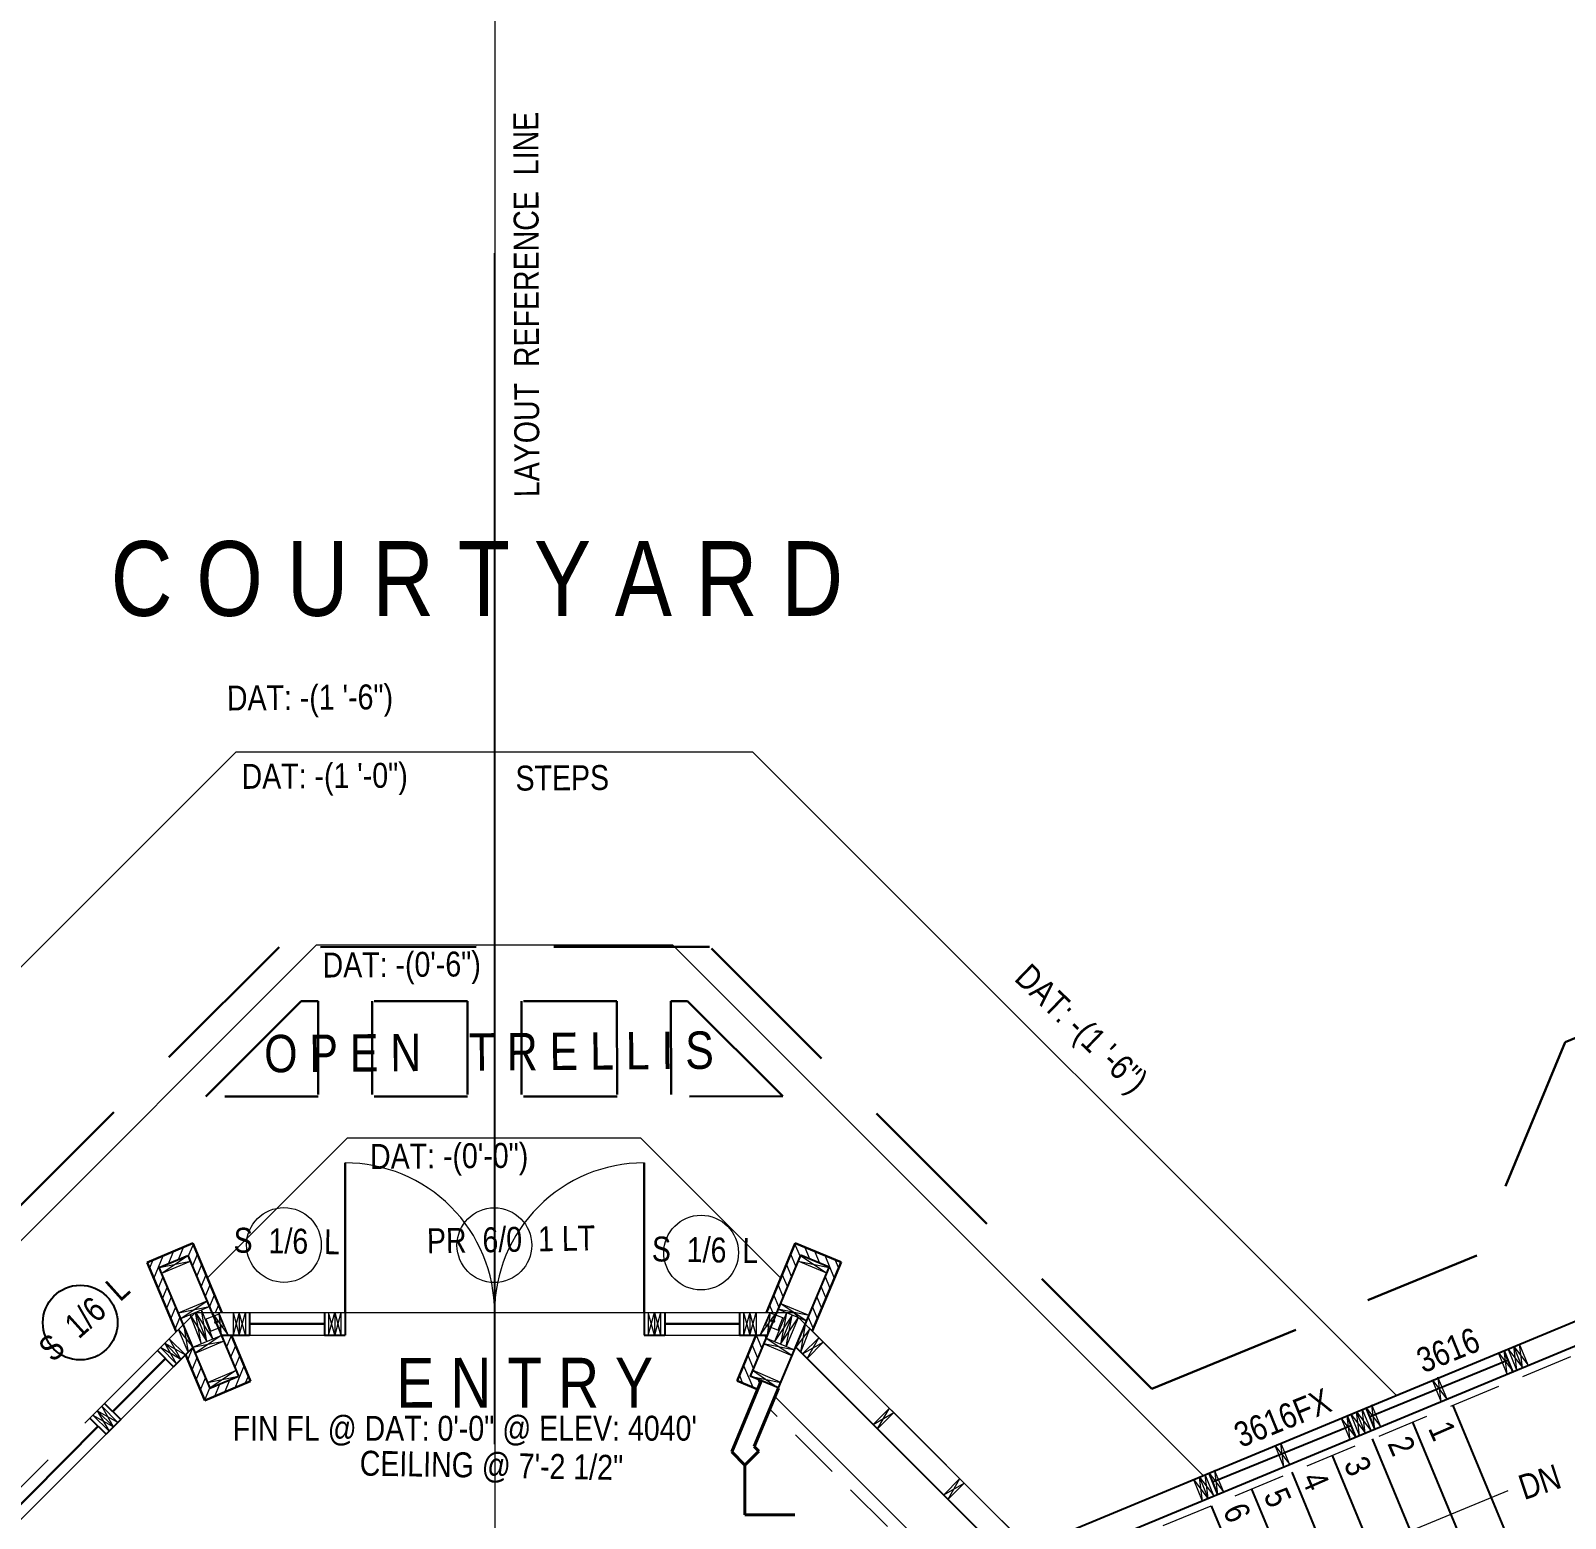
# Model space of a CAD drawing. Header units: inches. Extents: x 913 to 4010, y 85 to 6286.
# Drawn here: x 2736.9 to 3106.5, y 2038.2 to 2396.4 of the extents above; entities that cross this region are included whole.
import ezdxf

# ---------------------------------------------------------------- set-up
doc = ezdxf.new("R2010")
doc.units = ezdxf.units.IN
doc.header["$MEASUREMENT"] = 0
doc.linetypes.add('CENTER', pattern=[2, 1.25, -0.25, 0.25, -0.25])
doc.linetypes.add('HIDDEN', pattern=[0.375, 0.25, -0.125])
for name, color, linetype, lineweight in [('CONCRETE', 7, 'Continuous', 20), ('DOORS', 7, 'Continuous', 30), ('FOUNDATION', 7, 'HIDDEN', 20), ('GRID', 1, 'CENTER', 20), ('INT WALLS', 7, 'Continuous', 40), ('LAYOUT', 6, 'Continuous', 9), ('MASONRY', 16, 'HIDDEN', 30), ('MILLWORK', 7, 'Continuous', 20), ('ROOFLINE', 7, 'HIDDEN', 30), ('WALL FRAMING', 7, 'Continuous', 30), ('WINDOWS', 5, 'Continuous', 30)]:
    doc.layers.add(name, color=color, linetype=linetype, lineweight=lineweight)
for name, color, linetype in [('STAIRS', 7, 'Continuous'), ('TEXT', 250, 'Continuous'), ('WALLS', 5, 'Continuous')]:
    doc.layers.add(name, color=color, linetype=linetype)
doc.styles.add('ARCHENTLTD', font='technical.ttf', dxfattribs={"height": 0.1875})
doc.dimstyles.new('ARCHENTLTD', dxfattribs={"dimscale": 0.05, "dimtxt": 0.1875, "dimasz": 3, "dimexe": 9, "dimexo": 1, "dimgap": 2.5, "dimtad": 0, "dimdec": 1, "dimzin": 1, "dimdsep": 46, "dimlunit": 4, "dimtxsty": 'ARCHENTLTD', "dimblk": 'ARCHTICK', "dimcen": 6, "dimclrd": 256, "dimclre": 256, "dimclrt": 256, "dimaunit": 1, "dimadec": 0, "dimazin": 0, "dimtfac": 1, "dimtdec": 1, "dimtofl": 0, "dimtmove": 1, "dimatfit": 3, "dimldrblk": 'ARCHTICK', "dimfxl": 1, "dimfrac": 2, "dimtolj": 1, "dimtzin": 0, "dimlwd": 9, "dimlwe": 9, "dimarcsym": 0})
pattern_1 = [(247.555994, (-10523.487, 5557.639), (-1.73297453, 0.71583818), [])]

# ---------------------------------------------------------------- blocks, each defined once
blk = doc.blocks.new('_ArchTick')
at = {"color": 0, "linetype": 'ByBlock', "const_width": 0.15}
blk.add_lwpolyline([(-0.5, -0.5), (0.5, 0.5)], dxfattribs=at)

msp = doc.modelspace()

# ---------------------------------------------------------------- hatches: boundary and pattern name
at = {"layer": 'MASONRY', "lineweight": 9, "ltscale": 75}
h = msp.add_hatch(dxfattribs=at)
h.set_pattern_fill('ANSI31', color=256, scale=15, angle=67.5, style=0)
h.set_pattern_definition(pattern_1)
h.paths.add_polyline_path([(2773.67, 2084.87), (2771.95, 2083.15), (2764.93, 2099.78), (2776, 2104.4), (2782.96, 2087.74), (2780.52, 2087.74), (2774.79, 2101.46), (2767.88, 2098.57)])
h = msp.add_hatch(dxfattribs=at)
h.set_pattern_fill('ANSI31', color=256, scale=15, angle=67.5, style=0)
h.set_pattern_definition([(292.54454, (16214.488, 5581.0187), (1.73171582, 0.71887782), [])])
h.paths.add_polyline_path([(2923.45, 2084.92), (2925.17, 2083.21), (2932.16, 2099.85), (2921.08, 2104.45), (2914.15, 2087.78), (2916.59, 2087.78), (2922.29, 2101.51), (2929.21, 2098.64)])
h = msp.add_hatch(dxfattribs=at)
h.set_pattern_fill('ANSI31', color=256, scale=15, angle=67.5, style=0)
h.set_pattern_definition(pattern_1)
h.paths.add_polyline_path([(2780.08, 2069.52), (2783.49, 2070.95), (2784.35, 2068.87), (2778.87, 2066.58), (2774.21, 2077.63), (2775.93, 2079.35)])
h.paths.add_polyline_path([(2789.87, 2071.17), (2784.35, 2068.87), (2783.49, 2070.95), (2786.93, 2072.38), (2782.82, 2082.24), (2785.25, 2082.24)])
at = {"layer": 'WALL FRAMING', "lineweight": 9, "ltscale": 150}
for points in [[(2781.86, 2085.41, 1), (2781.23, 2085.41, 1)], [(2916.06, 2085.67, 1), (2915.44, 2085.67, 1)]]:
    msp.add_hatch(color=256, dxfattribs=at).paths.add_polyline_path(points)

# ---------------------------------------------------------------- linework, layer by layer
at = {"layer": 'CONCRETE', "ltscale": 75}
for p, q in [((2786.41, 2222.77), (2590.57, 2026.99)), ((3065.84, 2067.8), (2910.74, 2222.76)), ((2805.76, 2176.27), (2637.19, 2007.74)), ((3019.36, 2048.5), (2891.48, 2176.26)), ((2813.19, 2129.77), (2779.48, 2096.07)), ((2917.43, 2096.19), (2883.82, 2129.76))]:
    msp.add_line(p, q, dxfattribs=at)
at = {"layer": 'DOORS', "lineweight": 20, "ltscale": 75}
for p, q in [((2786.41, 2222.77), (2910.74, 2222.76)), ((2805.76, 2176.27), (2891.48, 2176.26)), ((2813.19, 2129.77), (2883.82, 2129.76)), ((2812.64, 2087.77), (2884.64, 2087.76))]:
    msp.add_line(p, q, dxfattribs=at)
at = {"layer": 'DOORS', "ltscale": 50}
for p, q in [((2812.64, 2087.77), (2812.65, 2123.77)), ((2884.65, 2123.76), (2884.64, 2087.76))]:
    msp.add_line(p, q, dxfattribs=at)
at = {"layer": 'DOORS', "color": 7, "linetype": 'Continuous', "lineweight": 20, "ltscale": 7.5}
msp.add_circle((2898.39, 2102.17), 9, dxfattribs=at)
at = {"layer": 'DOORS', "lineweight": 9, "ltscale": 75}
for centre, start, end in [((2812.64, 2087.77), 359.9823, 89.994), ((2884.64, 2087.76), 89.994, 180.0057)]:
    msp.add_arc(centre, 36, start, end, dxfattribs=at)
at = {"layer": 'FOUNDATION', "color": 4, "ltscale": 75}
for p, q in [((2773.69, 2084.82), (2767.45, 2078.58)), ((2977.37, 2031.08), (2923.51, 2084.9)), ((2754.72, 2065.86), (2751.18, 2062.32))]:
    msp.add_line(p, q, dxfattribs=at)
at = {"layer": 'FOUNDATION', "color": 4, "ltscale": 50}
for p, q in [((2780.51, 2087.78), (2789.64, 2087.77)), ((2807.64, 2087.77), (2812.64, 2087.77)), ((2884.64, 2087.76), (2889.64, 2087.76)), ((2907.64, 2087.76), (2916.58, 2087.76))]:
    msp.add_line(p, q, dxfattribs=at)
at = {"layer": 'FOUNDATION', "linetype": 'HIDDEN', "lineweight": 20, "ltscale": 50}
msp.add_line((2975.09, 2022.05), (3115.59, 2080.37), dxfattribs=at)
at = {"layer": 'GRID', "ltscale": 50}
for p, q in [((2981.59, 2026.87), (3132.23, 2089.4)), ((2679.23, 1990.39), (2776.64, 2087.77)), ((2776.64, 2087.78), (2920.64, 2087.76))]:
    msp.add_line(p, q, dxfattribs=at)
at = {"layer": 'GRID', "linetype": 'Continuous', "ltscale": 50}
msp.add_line((3017.93, 1990.56), (2920.64, 2087.76), dxfattribs=at)
at = {"layer": 'INT WALLS', "linetype": 'Continuous', "lineweight": 20, "ltscale": 150}
for p, q in [((2922.85, 2077.76), (2926.74, 2081.65)), ((2923.91, 2076.7), (2927.8, 2080.59)), ((2939.84, 2060.81), (2943.73, 2064.7)), ((2940.9, 2059.75), (2944.79, 2063.64)), ((2956.82, 2043.85), (2960.71, 2047.74)), ((2957.89, 2042.79), (2961.77, 2046.68))]:
    msp.add_line(p, q, dxfattribs=at)
at = {"layer": 'INT WALLS', "lineweight": 9, "ltscale": 150}
for p, q in [((2923.91, 2076.7), (2926.74, 2081.65)), ((2922.85, 2077.76), (2927.8, 2080.59)), ((2939.84, 2060.81), (2944.79, 2063.64)), ((2940.9, 2059.75), (2943.73, 2064.7)), ((2956.82, 2043.85), (2961.77, 2046.68)), ((2957.89, 2042.79), (2960.71, 2047.74))]:
    msp.add_line(p, q, dxfattribs=at)
at = {"layer": 'INT WALLS', "ltscale": 150}
for p, q in [((2912.88, 2071.29), (2905.76, 2054.17)), ((2917.03, 2069.56), (2911.18, 2055.47))]:
    msp.add_line(p, q, dxfattribs=at)
at = {"layer": 'INT WALLS', "ltscale": 50}
for p, q in [((2912.31, 2054.34), (2911.18, 2055.47)), ((2908.95, 2050.98), (2905.76, 2054.17)), ((2908.95, 2051), (2908.96, 2039)), ((2908.96, 2039), (2920.95, 2039))]:
    msp.add_line(p, q, dxfattribs=at)
at = {"layer": 'INT WALLS', "linetype": 'Continuous', "ltscale": 150}
msp.add_line((2908.95, 2050.98), (2912.31, 2054.34), dxfattribs=at)
at = {"layer": 'LAYOUT', "ltscale": 25}
msp.add_line((2848.8, 1531.01), (2848.8, 6013.46), dxfattribs=at)
at = {"layer": 'LAYOUT', "color": 6, "linetype": 'CENTER', "lineweight": 5, "ltscale": 250}
msp.add_line((2848.75, 1056.04), (2848.62, 2342.8), dxfattribs=at)
at = {"layer": 'MASONRY', "linetype": 'Continuous', "lineweight": 30, "ltscale": 1.5}
for p, q in [((2764.93, 2099.78), (2776, 2104.4)), ((2776, 2104.4), (2782.96, 2087.74)), ((2921.08, 2104.45), (2914.15, 2087.78)), ((2932.16, 2099.85), (2921.08, 2104.45)), ((2771.95, 2083.15), (2764.93, 2099.78)), ((2925.17, 2083.21), (2932.16, 2099.85)), ((2778.87, 2066.58), (2774.21, 2077.63)), ((2778.87, 2066.58), (2789.87, 2071.17)), ((2912.02, 2069.23), (2907.08, 2071.28))]:
    msp.add_line(p, q, dxfattribs=at)
at = {"layer": 'MASONRY', "linetype": 'Continuous', "ltscale": 1.5}
for p, q in [((2785.25, 2082.24), (2789.87, 2071.17)), ((2911.68, 2082.35), (2907.08, 2071.28))]:
    msp.add_line(p, q, dxfattribs=at)
at = {"layer": 'MASONRY', "lineweight": 9, "ltscale": 75}
for p, q in [((2911.67, 2082.33), (2912.89, 2079.4)), ((2913.69, 2082.35), (2913.9, 2081.84)), ((2909.64, 2077.44), (2910.86, 2074.51)), ((2910.65, 2079.88), (2911.87, 2076.95)), ((2908.62, 2074.99), (2910.81, 2069.73)), ((2907.61, 2072.55), (2908.36, 2070.75)), ((2912.04, 2071.65), (2912.53, 2070.47))]:
    msp.add_line(p, q, dxfattribs=at)
at = {"layer": 'MILLWORK', "ltscale": 75}
msp.add_line((2959.5, 2024.2), (2916.17, 2067.49), dxfattribs=at)
at = {"layer": 'MILLWORK', "linetype": 'HIDDEN', "ltscale": 50}
msp.add_line((2956.51, 2022.95), (2914.93, 2064.49), dxfattribs=at)
at = {"layer": 'ROOFLINE', "linetype": 'HIDDEN', "ltscale": 150}
for p, q in [((3231.89, 2204.83), (3106.51, 2152.81)), ((2796.74, 2175.74), (2667.94, 2046.98)), ((2900.45, 2175.79), (2796.74, 2175.74)), ((3006.97, 2069.36), (2900.45, 2175.79)), ((3006.97, 2069.37), (2900.45, 2175.79)), ((2802.08, 2162.7), (2779.1, 2139.73)), ((2918.08, 2139.8), (2895.11, 2162.74)), ((3106.51, 2152.81), (3085.27, 2101.44)), ((3006.97, 2069.36), (3085.27, 2101.44))]:
    msp.add_line(p, q, dxfattribs=at)
at = {"layer": 'ROOFLINE', "ltscale": 90}
for p, q in [((2806.13, 2162.7), (2802.08, 2162.7)), ((2806.13, 2162.7), (2806.14, 2139.74)), ((2842.14, 2162.72), (2819.13, 2162.71)), ((2819.13, 2162.71), (2819.14, 2139.75)), ((2842.14, 2162.72), (2842.14, 2139.76)), ((2878.13, 2162.74), (2855.14, 2162.73)), ((2855.14, 2162.73), (2855.14, 2139.77)), ((2878.13, 2162.74), (2878.14, 2139.78)), ((2895.11, 2162.74), (2891.13, 2162.74)), ((2891.13, 2162.74), (2891.14, 2139.78)), ((2806.14, 2139.74), (2779.1, 2139.73)), ((2842.14, 2139.76), (2819.14, 2139.75)), ((2878.14, 2139.78), (2855.14, 2139.77)), ((2918.08, 2139.8), (2891.14, 2139.78))]:
    msp.add_line(p, q, dxfattribs=at)
at = {"layer": 'STAIRS', "ltscale": 50}
for p, q in [((3079.45, 2065.37), (3096.89, 2023.35)), ((3069.75, 2061.34), (3087.19, 2019.32)), ((3060.05, 2057.32), (3077.5, 2015.29)), ((3050.36, 2053.29), (3067.8, 2011.26)), ((3040.66, 2049.26), (3058.1, 2007.23)), ((3030.96, 2045.24), (3048.41, 2003.2)), ((3021.26, 2041.21), (3038.71, 1999.17))]:
    msp.add_line(p, q, dxfattribs=at)
at = {"layer": 'WALL FRAMING', "lineweight": 9, "ltscale": 150}
for p, q in [((2767.88, 2098.57), (2775.37, 2100.07)), ((2768.46, 2097.19), (2774.79, 2101.46)), ((2921.77, 2100.1), (2929.26, 2098.61)), ((2922.34, 2101.49), (2928.69, 2097.23)), ((2772.49, 2087.67), (2779.98, 2089.17)), ((2773.07, 2086.28), (2779.4, 2090.55)), ((2924.4, 2087.01), (2916.89, 2088.51)), ((2923.82, 2085.63), (2917.47, 2089.89)), ((2773.69, 2084.82), (2774.85, 2078.21)), ((2775.24, 2087.23), (2779.35, 2080.78)), ((2777.95, 2080.24), (2776.64, 2087.77)), ((2776.64, 2087.77), (2780.75, 2081.32)), ((2779.35, 2080.78), (2778.04, 2088.32)), ((2782.23, 2087.36), (2778.92, 2086.06)), ((2780.33, 2083.26), (2779.19, 2086.17)), ((2780.51, 2087.78), (2784.44, 2082.27)), ((2782.2, 2087.77), (2782.78, 2082.21)), ((2783.41, 2084.47), (2782.23, 2087.36)), ((2787.14, 2087.77), (2785.64, 2082.27)), ((2785.64, 2087.77), (2787.14, 2082.27)), ((2788.64, 2082.27), (2787.14, 2087.77)), ((2787.14, 2082.27), (2788.64, 2087.77)), ((2810.14, 2082.27), (2808.64, 2087.77)), ((2808.64, 2082.27), (2810.14, 2087.77)), ((2811.64, 2087.77), (2810.14, 2082.27)), ((2810.14, 2087.77), (2811.64, 2082.27)), ((2885.64, 2082.26), (2887.14, 2087.76)), ((2887.14, 2082.26), (2885.64, 2087.76)), ((2887.14, 2087.76), (2888.64, 2082.26)), ((2888.64, 2087.76), (2887.14, 2082.26)), ((2908.64, 2087.76), (2910.14, 2082.26)), ((2910.14, 2087.76), (2908.64, 2082.26)), ((2910.14, 2082.26), (2911.64, 2087.76)), ((2912.65, 2082.26), (2916.58, 2087.76)), ((2913.88, 2084.72), (2915.05, 2087.62)), ((2915.02, 2087.76), (2914.3, 2082.26)), ((2915.05, 2087.62), (2918.37, 2086.34)), ((2920.35, 2087.07), (2916.09, 2080.72)), ((2916.97, 2083.53), (2918.1, 2086.44)), ((2918.97, 2087.64), (2917.48, 2080.14)), ((2917.48, 2080.14), (2921.74, 2086.49)), ((2918.86, 2079.57), (2920.35, 2087.07)), ((2922.39, 2078.21), (2923.51, 2084.88)), ((2770.28, 2081.41), (2773.11, 2076.46)), ((2772.54, 2083.68), (2775.99, 2079.38)), ((2782.78, 2082.21), (2776.5, 2077.97)), ((2783.41, 2084.47), (2780.1, 2083.17)), ((2913.88, 2084.72), (2917.21, 2083.44)), ((2920.36, 2077.32), (2914.01, 2081.58)), ((2924.61, 2083.78), (2921.22, 2079.38)), ((2773.11, 2076.46), (2768.16, 2079.29)), ((2772.04, 2075.4), (2769.22, 2080.35)), ((2769.22, 2080.35), (2774.17, 2077.52)), ((2775.99, 2079.38), (2783.36, 2080.83)), ((2920.94, 2078.7), (2913.44, 2080.19)), ((3090.47, 2078.01), (3093.96, 2073.5)), ((3092.57, 2072.93), (3091.85, 2078.59)), ((3092.74, 2078.98), (3096.23, 2074.47)), ((3094.85, 2073.9), (3094.13, 2079.55)), ((3094.13, 2079.55), (3097.62, 2075.04)), ((3096.23, 2074.47), (3095.51, 2080.13)), ((2786.35, 2073.77), (2780.08, 2069.52)), ((2910.73, 2073.82), (2917.03, 2069.51)), ((2779.5, 2070.91), (2786.93, 2072.38)), ((2910.14, 2072.44), (2917.62, 2070.89)), ((3074.52, 2071.43), (3078.01, 2066.91)), ((3076.63, 2066.34), (3075.91, 2072)), ((2751.89, 2063.03), (2756.84, 2060.2)), ((2757.9, 2061.26), (2752.95, 2064.09)), ((2752.95, 2064.09), (2755.78, 2059.14)), ((2756.84, 2060.2), (2754.01, 2065.15)), ((3054.73, 2057.09), (3054, 2062.75)), ((3054.86, 2063.29), (3058.36, 2058.78)), ((3056.25, 2063.86), (3059.74, 2059.35)), ((3056.97, 2058.2), (3056.25, 2063.86)), ((3058.36, 2058.77), (3057.64, 2064.43)), ((3058.59, 2064.75), (3062.08, 2060.24)), ((3060.69, 2059.67), (3059.97, 2065.33)), ((3052.62, 2062.17), (3056.11, 2057.66)), ((3036.66, 2055.65), (3040.16, 2051.14)), ((3038.77, 2050.57), (3038.05, 2056.23)), ((3018.4, 2048.1), (3021.89, 2043.59)), ((3019.16, 2042.34), (3018.44, 2048)), ((3020.51, 2043.02), (3019.78, 2048.68)), ((3020.73, 2049.08), (3024.22, 2044.57)), ((3022.84, 2044), (3022.11, 2049.66)), ((3017.06, 2047.42), (3020.55, 2042.91))]:
    msp.add_line(p, q, dxfattribs=at)
at = {"layer": 'WALL FRAMING', "lineweight": 20, "ltscale": 1.5}
for p, q in [((2768.46, 2097.19), (2775.37, 2100.07)), ((2928.69, 2097.23), (2921.77, 2100.1)), ((2772.48, 2087.66), (2779.39, 2090.55)), ((2773.06, 2086.28), (2779.98, 2089.17)), ((2923.82, 2085.63), (2916.89, 2088.51)), ((2924.4, 2087.01), (2917.47, 2089.89)), ((2774.85, 2078.21), (2772.54, 2083.68)), ((2775.99, 2079.38), (2782.78, 2082.21)), ((2920.94, 2078.7), (2914.01, 2081.58)), ((2776.51, 2077.97), (2783.36, 2080.83)), ((2920.36, 2077.32), (2913.44, 2080.19)), ((2779.5, 2070.91), (2786.35, 2073.77)), ((2917.62, 2070.89), (2910.73, 2073.82))]:
    msp.add_line(p, q, dxfattribs=at)
at = {"layer": 'WALL FRAMING', "lineweight": 20, "ltscale": 150}
for p, q in [((2775.24, 2087.23), (2777.95, 2080.24)), ((2776.64, 2087.77), (2779.35, 2080.78)), ((2778.04, 2088.32), (2780.75, 2081.32)), ((2784.44, 2082.27), (2782.2, 2087.77)), ((2911.64, 2082.26), (2910.14, 2087.76)), ((2912.65, 2082.26), (2915.02, 2087.76)), ((2918.97, 2087.64), (2916.09, 2080.72)), ((2920.35, 2087.07), (2917.48, 2080.14)), ((2921.74, 2086.49), (2918.86, 2079.57)), ((2922.39, 2078.21), (2924.61, 2083.78))]:
    msp.add_line(p, q, dxfattribs=at)
at = {"layer": 'WALL FRAMING', "lineweight": 20, "ltscale": 75}
for p, q in [((2785.64, 2087.77), (2785.64, 2082.27)), ((2787.14, 2087.77), (2787.14, 2082.27)), ((2788.64, 2087.77), (2788.64, 2082.27)), ((2808.64, 2087.77), (2808.64, 2082.27)), ((2810.14, 2087.77), (2810.14, 2082.27)), ((2811.64, 2087.77), (2811.64, 2082.27)), ((2885.64, 2087.76), (2885.64, 2082.26)), ((2887.14, 2087.76), (2887.14, 2082.26)), ((2888.64, 2087.76), (2888.64, 2082.26)), ((2908.64, 2087.76), (2908.64, 2082.26)), ((2910.14, 2087.76), (2910.14, 2082.26)), ((2911.64, 2087.76), (2911.64, 2082.26)), ((2770.28, 2081.41), (2774.17, 2077.52)), ((2768.16, 2079.29), (2772.04, 2075.4)), ((2769.22, 2080.35), (2773.11, 2076.46)), ((3094.86, 2073.87), (3092.78, 2078.97)), ((3096.25, 2074.44), (3094.17, 2079.53)), ((3097.63, 2075.02), (3095.55, 2080.11)), ((2751.89, 2063.03), (2755.78, 2059.14)), ((2752.95, 2064.09), (2756.84, 2060.2)), ((2754.01, 2065.15), (2757.9, 2061.26)), ((3056.99, 2058.16), (3054.9, 2063.27)), ((3058.37, 2058.75), (3056.29, 2063.84)), ((3059.76, 2059.32), (3057.68, 2064.41)), ((3020.51, 2043), (3018.41, 2048.14)), ((3021.9, 2043.56), (3019.8, 2048.71)), ((3019.17, 2042.32), (3017.07, 2047.46))]:
    msp.add_line(p, q, dxfattribs=at)
at = {"layer": 'WALL FRAMING', "linetype": 'HIDDEN', "lineweight": 20, "ltscale": 25}
for p, q in [((3092.58, 2072.91), (3090.48, 2078.05)), ((3076.64, 2066.32), (3074.54, 2071.46)), ((3077.98, 2067), (3075.88, 2072.14)), ((3062.04, 2060.33), (3059.94, 2065.47)), ((3054.74, 2057.06), (3052.64, 2062.21)), ((3038.78, 2050.55), (3036.68, 2055.69)), ((3040.12, 2051.23), (3038.02, 2056.37)), ((3024.19, 2044.66), (3022.09, 2049.8))]:
    msp.add_line(p, q, dxfattribs=at)
at = {"layer": 'WALL FRAMING', "lineweight": 9, "ltscale": 150}
for centre in [(2781.54, 2085.41), (2915.75, 2085.67)]:
    msp.add_circle(centre, 0.312, dxfattribs=at)
at = {"layer": 'WALL FRAMING', "color": 9, "linetype": 'Continuous', "lineweight": 5, "ltscale": 150}
for centre in [(2781.54, 2085.41), (2915.75, 2085.67)]:
    msp.add_circle(centre, 0.312, dxfattribs=at)
at = {"layer": 'WALLS', "color": 7, "ltscale": 1.5}
for p, q in [((2767.88, 2098.57), (2774.79, 2101.46)), ((2774.79, 2101.46), (2786.93, 2072.38)), ((2922.29, 2101.51), (2910.21, 2072.41)), ((2929.21, 2098.64), (2922.29, 2101.51)), ((2780.14, 2069.55), (2767.88, 2098.57)), ((2917.06, 2069.57), (2929.27, 2098.61)), ((2780.08, 2069.52), (2786.93, 2072.38)), ((2917, 2069.59), (2910.21, 2072.41))]:
    msp.add_line(p, q, dxfattribs=at)
at = {"layer": 'WALLS', "color": 4, "ltscale": 75}
for p, q in [((2977.37, 2031.08), (3135.21, 2096.59)), ((2976.09, 2024.59), (3132.23, 2089.4)), ((2789.64, 2087.77), (2789.64, 2082.27)), ((2807.64, 2087.77), (2807.64, 2082.27)), ((2812.64, 2087.77), (2812.64, 2082.27)), ((2884.64, 2087.76), (2884.64, 2082.26)), ((2889.64, 2087.76), (2889.64, 2082.26)), ((2907.64, 2087.76), (2907.64, 2082.26)), ((2767.45, 2078.58), (2771.34, 2074.69)), ((2776, 2079.35), (2771.34, 2074.69)), ((2976.09, 2024.59), (2921.2, 2079.42)), ((3093.93, 2073.5), (3091.85, 2078.59)), ((2754.72, 2065.86), (2758.61, 2061.97)), ((3056.06, 2057.78), (3053.97, 2062.9)), ((3060.68, 2059.7), (3058.6, 2064.79)), ((2751.18, 2062.32), (2755.07, 2058.43)), ((2758.61, 2061.97), (2755.07, 2058.43)), ((3022.83, 2043.94), (3020.73, 2049.08))]:
    msp.add_line(p, q, dxfattribs=at)
at = {"layer": 'WALLS', "color": 4, "lineweight": 20, "ltscale": 50}
for p, q in [((2789.64, 2087.77), (2807.64, 2087.77)), ((2889.64, 2087.76), (2907.64, 2087.76)), ((2789.64, 2082.27), (2807.64, 2082.27)), ((2889.64, 2082.26), (2907.64, 2082.26))]:
    msp.add_line(p, q, dxfattribs=at)
at = {"layer": 'WALLS', "color": 4, "ltscale": 50}
for p, q in [((2782.8, 2082.27), (2789.64, 2082.27)), ((2807.64, 2082.27), (2812.64, 2082.27)), ((2884.64, 2082.26), (2889.64, 2082.26)), ((2907.64, 2082.26), (2914.3, 2082.26))]:
    msp.add_line(p, q, dxfattribs=at)
at = {"layer": 'WALLS', "color": 4, "lineweight": 20, "ltscale": 75}
for p, q in [((2767.45, 2078.58), (2754.72, 2065.86)), ((2771.34, 2074.69), (2758.61, 2061.97)), ((2755.07, 2058.43), (2704.15, 2007.53))]:
    msp.add_line(p, q, dxfattribs=at)
at = {"layer": 'WINDOWS', "ltscale": 75}
for p, q in [((2789.64, 2085.02), (2807.64, 2085.02)), ((2889.64, 2085.01), (2907.64, 2085.01)), ((2756.66, 2063.91), (2769.39, 2076.64)), ((2702.46, 2009.22), (2753.13, 2060.38))]:
    msp.add_line(p, q, dxfattribs=at)
at = {"layer": 'WINDOWS', "lineweight": 25, "ltscale": 75}
for p, q in [((3059.27, 2062.63), (3092.6, 2076.24)), ((3021.41, 2046.86), (3054.74, 2060.47))]:
    msp.add_line(p, q, dxfattribs=at)
at = {"layer": 'WINDOWS', "color": 7, "linetype": 'Continuous', "lineweight": 20, "ltscale": 7.5}
for centre in [(2797.9, 2104), (2848.59, 2103.95)]:
    msp.add_circle(centre, 9, dxfattribs=at)
at = {"layer": 'WINDOWS', "color": 7, "linetype": 'Continuous', "lineweight": 25, "ltscale": 7.5}
msp.add_circle((2748.83, 2085.31), 9, dxfattribs=at)

# ---------------------------------------------------------------- texts
at = {"layer": 'DOORS', "color": 7, "linetype": 'Continuous', "lineweight": 30, "ltscale": 1.5, "char_height": 6, "style": 'ARCHENTLTD'}
for s, insert, attachment_point, rotation in [('LAYOUT  REFERENCE  LINE\\P{\\H1.999x;  }', (2853.44, 2284.06), 1, 90.1724), ('S  1/6  L\\P{\\H1.999x;  }', (2912.2, 2105.62), 3, 359.0108)]:
    msp.add_mtext(s, dxfattribs=dict(at, insert=insert, attachment_point=attachment_point, rotation=rotation))
at = {"layer": 'ROOFLINE', "lineweight": 20, "ltscale": 150, "char_height": 6, "width": 14.1875, "attachment_point": 1, "style": 'ARCHENTLTD'}
for s, insert, rotation in [('1', (3078.92, 2062.25), 293.6091), ('2', (3069.12, 2058.6), 293.6091), ('3', (3058.58, 2053.71), 293.6091), ('4', (3048.38, 2050.15), 293.6091), ('DN', (3094.73, 2048.23), 18.4195), ('5', (3039.27, 2046.16), 293.6091), ('6', (3029.48, 2042.51), 293.6091)]:
    msp.add_mtext(s, dxfattribs=dict(at, insert=insert, rotation=rotation))
at = {"layer": 'TEXT', "linetype": 'Continuous', "insert": (2738.98, 2303.49), "char_height": 18, "width": 271, "attachment_point": 1, "style": 'ARCHENTLTD'}
msp.add_mtext('   \\P   C O U R T Y A R D', dxfattribs=at)
at = {"layer": 'TEXT', "linetype": 'Continuous', "width": 271, "attachment_point": 1, "style": 'ARCHENTLTD'}
for s, insert, char_height, rotation in [('DAT: -(1 \'-6")', (2784.14, 2238.69), 6, 0.4625), ('DAT: -(1 \'-0")', (2787.68, 2219.82), 6, 0.4625), ('STEPS', (2853.67, 2219.4), 6, 0.4625), ('DAT: -(0\'-6")', (2807.19, 2174.39), 6, 0.4625), ('DAT: -(1 \'-6")', (2977.72, 2172.21), 6, 316.0514), ('O P E N    T R E L L I S', (2793.11, 2154.56), 9, 0.4625), ('DAT: -(0\'-0")', (2818.62, 2128.3), 6, 0.4625)]:
    msp.add_mtext(s, dxfattribs=dict(at, insert=insert, char_height=char_height, rotation=rotation))
at = {"layer": 'TEXT', "color": 7, "linetype": 'Continuous', "ltscale": 1.5, "insert": (2886.82, 2076.84), "char_height": 12, "attachment_point": 3, "rotation": 0.0192, "style": 'ARCHENTLTD'}
msp.add_mtext('E N T R Y\\P  ', dxfattribs=at)
at = {"layer": 'TEXT', "color": 7, "linetype": 'Continuous', "lineweight": 30, "ltscale": 1.5, "char_height": 6, "style": 'ARCHENTLTD'}
for s, insert, attachment_point, rotation in [('FIN FL @ DAT: 0\'-0" @ ELEV: 4040\'\\P  ', (2841.46, 2054.26), 5, 0.0192), ('CEILING @ 7\'-2 1/2"\\P{\\H1.999x;  }', (2879.66, 2053.39), 3, 359.0108)]:
    msp.add_mtext(s, dxfattribs=dict(at, insert=insert, attachment_point=attachment_point, rotation=rotation))
at = {"layer": 'WINDOWS', "color": 7, "linetype": 'Continuous', "lineweight": 30, "ltscale": 1.5, "char_height": 6, "style": 'ARCHENTLTD'}
for s, insert, attachment_point, rotation in [('S  1/6  L\\P{\\H1.999x;  }', (2811.45, 2107.74), 3, 359.0108), ('PR  6/0  1 LT\\P{\\H1.999x;  }', (2873.19, 2086.63), 9, 1.0453), ('S  1/6  L\\P{\\H1.999x;  }', (2757.24, 2097.15), 3, 42.0264)]:
    msp.add_mtext(s, dxfattribs=dict(at, insert=insert, attachment_point=attachment_point, rotation=rotation))
at = {"layer": 'WINDOWS', "color": 7, "linetype": 'Continuous', "lineweight": 30, "char_height": 6, "attachment_point": 3, "rotation": 21.9947, "style": 'ARCHENTLTD'}
for s, insert in [('3616\\P\\P  ', (3084.27, 2084.35)), ('3616FX\\P\\P  ', (3048.45, 2069.69))]:
    msp.add_mtext(s, dxfattribs=dict(at, insert=insert))

# ---------------------------------------------------------------- leaders
at = {"layer": 'ROOFLINE', "lineweight": 20, "ltscale": 150}
msp.add_leader([(3061.54, 2031.92), (3092.81, 2044.84)], dimstyle='ARCHENTLTD', override={"dimgap": 1, "dimtad": 0}, dxfattribs=at)

doc.saveas('drawing.dxf')
